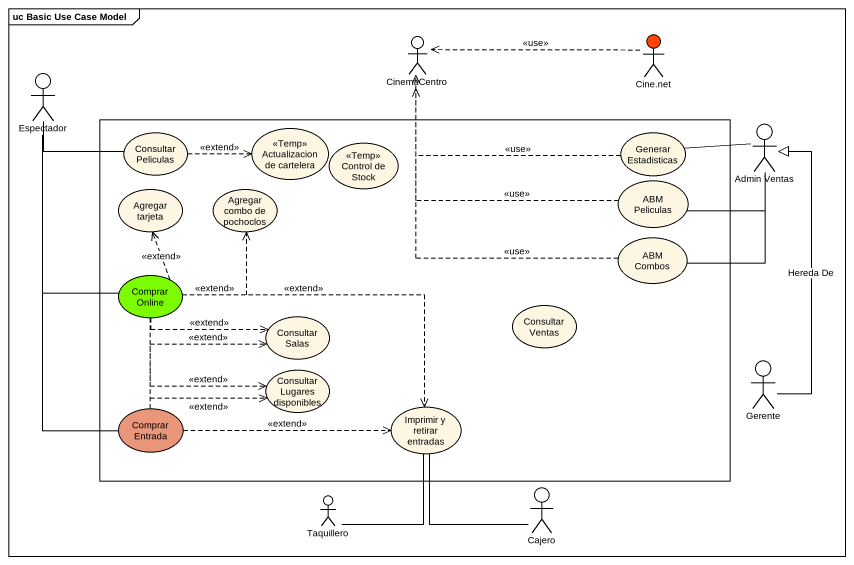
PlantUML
@startuml
mainframe uc Basic Use Case Model
actor CinemaCentro
actor "Cine.net" as Cine_net #FF4500
actor Espectador
rectangle " " as rectangle1 {
  usecase "Consultar Peliculas" as Consultar_Peliculas
  usecase "Actualizacion de cartelera" as Actualizacion_de_cartelera <<Temp>>
  usecase "Control de Stock" as Control_de_Stock <<Temp>>
  usecase "Generar Estadisticas" as Generar_Estadisticas
  usecase "Agregar tarjeta" as Agregar_tarjeta
  usecase "Agregar combo de pochoclos" as Agregar_combo_de_pochoclos
  usecase "ABM Peliculas" as ABM_Peliculas
  usecase "ABM Combos" as ABM_Combos
  usecase "Comprar Online" as Comprar_Online #7CFC00
  usecase "Consultar Salas" as Consultar_Salas
  usecase "Consultar Ventas" as Consultar_Ventas
  usecase "Consultar Lugares disponibles" as Consultar_Lugares
  usecase "Comprar Entrada" as Comprar_Entrada #E9967A
  usecase "Imprimir y retirar entradas" as Imprimir_y_retirar_entradas
}
actor "Admin Ventas" as Admin_Ventas
actor Gerente
actor Taquillero
actor Cajero
Cine_net .left.> CinemaCentro : <<use>>
Espectador -right- Consultar_Peliculas
Espectador -- Comprar_Online
Espectador -- Comprar_Entrada
Consultar_Peliculas .right.> Actualizacion_de_cartelera : <<extend>>
Generar_Estadisticas .left.> CinemaCentro : <<use>>
Admin_Ventas -left- Generar_Estadisticas
Admin_Ventas -left- ABM_Peliculas
Admin_Ventas -- ABM_Combos
ABM_Peliculas .up.> CinemaCentro : <<use>>
ABM_Combos .up.> CinemaCentro : <<use>>
Comprar_Online .up.> Agregar_tarjeta : <<extend>>
Comprar_Online .up.> Agregar_combo_de_pochoclos : <<extend>>
Comprar_Online .right.> Consultar_Salas : <<extend>>
Comprar_Online ..> Consultar_Lugares : <<extend>>
Comprar_Online .right.> Imprimir_y_retirar_entradas : <<extend>>
Gerente -up-|> Admin_Ventas : Hereda De
Comprar_Entrada .up.> Consultar_Salas : <<extend>>
Comprar_Entrada .right.> Consultar_Lugares : <<extend>>
Comprar_Entrada .right.> Imprimir_y_retirar_entradas : <<extend>>
Taquillero -up- Imprimir_y_retirar_entradas
Cajero -up- Imprimir_y_retirar_entradas
@enduml
